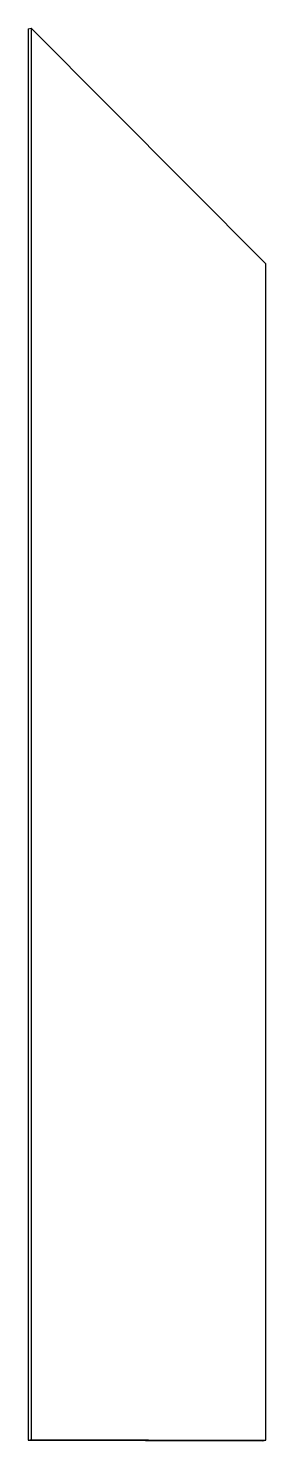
# Model space of a CAD drawing. Header units: millimetres. Extents: x 50 to 75, y -75 to 75.
import ezdxf

# ---------------------------------------------------------------- set-up
doc = ezdxf.new("R2010")
doc.units = ezdxf.units.MM
doc.layers.add('Shape2DView009', color=7, linetype='CONTINUOUS')

msp = doc.modelspace()

# ---------------------------------------------------------------- linework, layer by layer
at = {"layer": 'Shape2DView009'}
for p, q in [((49.74, 74.87), (50.06, 74.94)), ((49.74, 74.87), (49.74, -75.09)), ((50.06, 74.94), (50.06, -75.03)), ((74.93, 49.89), (50.06, 74.94)), ((74.93, -75.08), (74.93, 49.89)), ((49.74, -75.09), (50.06, -75.03)), ((50.06, -75.03), (74.93, -75.08)), ((49.74, -75.09), (74.61, -75.15)), ((74.61, -75.15), (74.93, -75.08))]:
    msp.add_line(p, q, dxfattribs=at)

doc.saveas('drawing.dxf')
